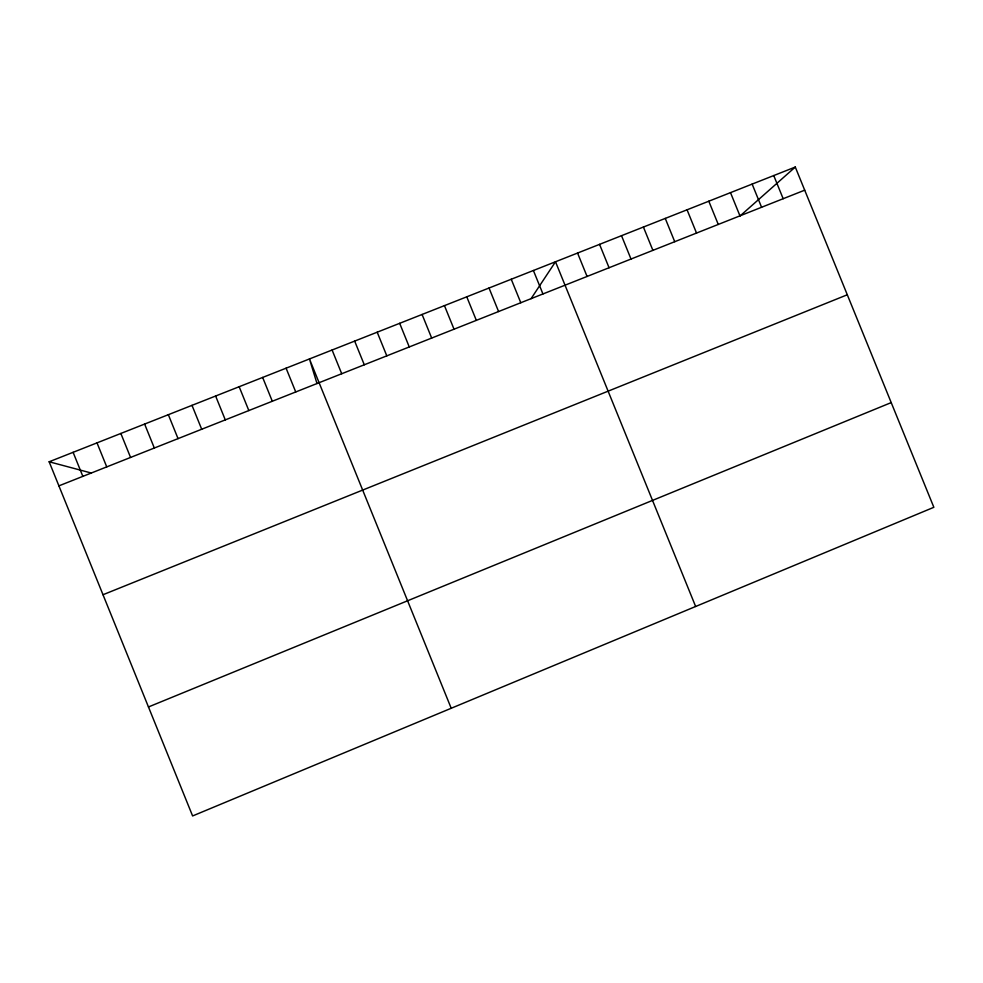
<?xml version="1.0" encoding="UTF-8"?>
<svg xmlns="http://www.w3.org/2000/svg" width="983" height="983" viewBox="0 0 983 983"><rect width="100%" height="100%" fill="white"/><g stroke="black" fill="none" stroke-linecap="round" stroke-linejoin="round"><path stroke-width="1.47" d="M531.053 298.697L555.506 261.761L695.645 606.486M740.359 215.707L795.284 167.049L933.85 507.302L192.607 815.951L49.15 461.777L795.284 167.049M148.458 706.961L891.212 402.6M103.006 594.727L847.297 294.777M58.906 485.86L804.708 190.174M49.15 461.777L91.321 473.032M773.744 175.552L783.168 198.713M752.142 184.091L761.579 207.278M730.504 192.643L739.953 215.855M708.804 201.208L718.266 224.443M687.056 209.797L696.529 233.069M665.258 218.41L674.731 241.707M643.41 227.036L652.896 250.358M621.514 235.687L631.012 259.045M599.556 244.362L609.067 267.745M577.562 253.049L587.072 276.456M533.4 270.497L542.935 293.954M511.246 279.246L520.793 302.739M489.03 288.019L498.59 311.537M466.765 296.817L476.337 320.36M444.451 305.627L454.035 329.207M422.088 314.462L431.672 338.066M399.676 323.321L409.26 346.95M377.202 332.193L386.798 355.858M354.666 341.101L364.288 364.779M332.094 350.009L341.715 373.737M451.209 708.276L309.461 358.955L317.005 383.554M286.09 368.183L295.736 391.959M262.658 377.447L272.303 401.248M239.164 386.724L248.834 410.562M215.621 396.026L225.291 419.888M192.004 405.352L201.699 429.239M168.351 414.691L178.046 438.627M144.624 424.066L154.331 448.027M120.848 433.466L130.567 457.439M97.01 442.878L106.742 466.888M73.111 452.315L82.842 476.362"/></g></svg>
